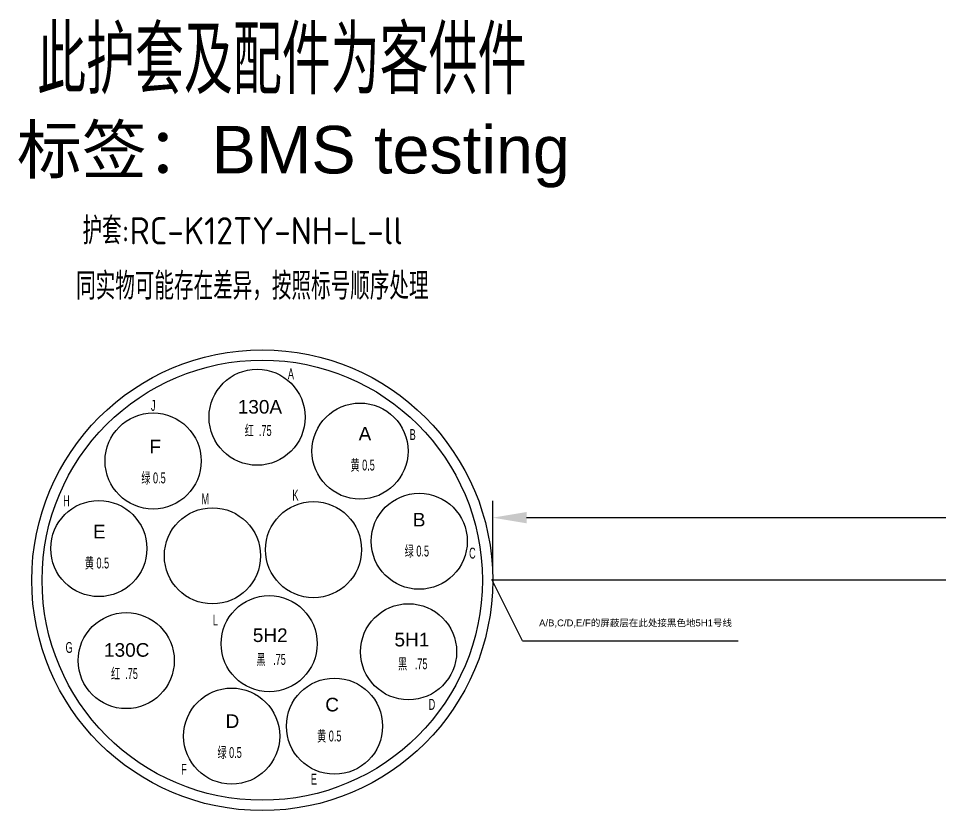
# Model space of a CAD drawing. Header units: millimetres. Extents: x 1762 to 3573, y 2019 to 2959.
# Drawn here: x 2886.8 to 2954.5, y 2703.7 to 2762 of the extents above; entities that cross this region are included whole.
import ezdxf

# ---------------------------------------------------------------- set-up
doc = ezdxf.new("R2010")
doc.units = ezdxf.units.MM
doc.layers.add('AM60', color=3, linetype='Continuous', lineweight=25)
doc.layers.add('线色线径', color=1, linetype='Continuous')
doc.styles.get("Standard").update_dxf_attribs({"font": 'arial.ttf'})
doc.dimstyles.new('ISO-25', dxfattribs={"dimtxt": 2.5, "dimasz": 2.5, "dimexe": 1.25, "dimexo": 0.625, "dimtad": 1, "dimtxsty": 'Standard', "dimcen": 2.5, "dimadec": 0, "dimazin": 0, "dimtfac": 1, "dimtmove": 0, "dimatfit": 3, "dimfxl": 1, "dimarcsym": 0})

# ---------------------------------------------------------------- blocks, each defined once
blk = doc.blocks.new('A$C79223c03')
at = {"color": 3}
for centre, radius in [((16.95, 16.95), 16.95), ((16.95, 16.95), 16.192), ((16.573, 28.94), 3.534), ((24.142, 26.45), 3.534), ((8.926, 25.722), 3.534), ((28.499, 19.815), 3.534), ((4.932, 19.278), 3.534), ((20.724, 19.195), 3.534), ((13.29, 18.742), 3.534), ((17.46, 12.28), 3.534), ((27.714, 11.685), 3.534), ((6.95, 11.034), 3.534), ((22.267, 6.211), 3.534), ((14.703, 5.48), 3.534)]:
    blk.add_circle(centre, radius, dxfattribs=at)
at = {"layer": '线色线径', "lineweight": 5, "width": 0.6}
for s, p in [('A', (18.836, 31.735)), ('J', (8.767, 29.408)), ('B', (27.794, 27.266)), ('H', (2.31, 22.396)), ('M', (12.48, 22.529)), ('K', (19.171, 22.813)), ('C', (32.167, 18.543)), ('L', (13.314, 13.625)), ('G', (2.487, 11.601)), ('D', (29.191, 7.412)), ('F', (10.99, 2.636)), ('E', (20.526, 1.907))]:
    blk.add_text(s, height=0.8, dxfattribs=at).set_placement(p)
blk = doc.blocks.new('*D297')
at = {"color": 0, "lineweight": -2, "transparency": 16777216}
for p, q in [((2921.648, 2721.295), (2921.648, 2726.52)), ((2997.673, 2721.295), (2997.673, 2726.52)), ((2995.173, 2725.27), (2924.148, 2725.27))]:
    blk.add_line(p, q, dxfattribs=at)
at = {"color": 0, "transparency": 16777216}
for points in [[(2924.148, 2725.687), (2924.148, 2724.854), (2921.648, 2725.27)], [(2995.173, 2725.687), (2995.173, 2724.854), (2997.673, 2725.27)]]:
    blk.add_solid(points, dxfattribs=at)
at = {"layer": 'Defpoints', "color": 0, "transparency": 16777216}
for p in [(2921.648, 2725.27), (2921.648, 2720.67), (2997.673, 2720.67)]:
    blk.add_point(p, dxfattribs=at)
at = {"color": 3, "transparency": 16777216, "insert": (2959.66, 2727.173), "char_height": 2.5, "attachment_point": 5}
blk.add_mtext('300', dxfattribs=at)

msp = doc.modelspace()

# ---------------------------------------------------------------- linework, layer by layer
at = {"color": 1}
for q in [(2921.588, 2720.726), (2939.696, 2716.221)]:
    msp.add_line((2923.838, 2716.221), q, dxfattribs=at)
msp.add_line((2997.673, 2720.67), (2921.648, 2720.67))

# ---------------------------------------------------------------- block references
at = {"color": 6}
msp.add_blockref('A$C79223c03', (2887.748, 2703.72), dxfattribs=at)

# ---------------------------------------------------------------- texts
at = {"layer": 'AM60', "lineweight": 5}
for s, height, p in [('130A', 1, (2902.897, 2732.926)), ('A', 1, (2911.789, 2730.95)), ('F', 1, (2896.408, 2730.003)), ('B', 1, (2915.776, 2724.624)), ('E', 1, (2892.25, 2723.746)), ('A/B,C/D,E/F的屏蔽层在此处接黑色地5H1号线', 0.5, (2925.063, 2717.28)), ('5H2', 1, (2904.007, 2716.123)), ('5H1', 1, (2914.426, 2715.798)), ('130C', 1, (2893.061, 2715.039)), ('C', 1, (2909.335, 2711.017)), ('D', 1, (2902.005, 2709.801))]:
    msp.add_text(s, height=height, dxfattribs=at).set_placement(p)
at = {"layer": 'AM60', "color": 32, "true_color": 0xcd6928, "insert": (2888.141, 2761.428), "char_height": 5, "attachment_point": 1}
msp.add_mtext_dynamic_manual_height_columns('{\\Fisocp,gbcbig|c134;\\C3;此护套及配件为客供件}', width=36.31, gutter_width=12.5, heights=[0], dxfattribs=at)
at = {"layer": 'AM60', "attachment_point": 1}
for s, width, insert, char_height in [('{\\fSimSun|b0|i0|c134|p2;\\C3;标签：\\fArial|b0|i0|c0|p34;BMS testing}', 59.67752, (2886.653, 2754.096), 3.5), ('{\\Fisocp,gbcbig|c134;\\C3;护套:RC-K12TY-NH-L-ll}', 36.31, (2891.479, 2747.378), 2), ('{\\Fisocp,gbcbig|c134;\\C3;同实物可能存在差异，按照标号顺序处理}', 36.31, (2891.009, 2743.311), 2)]:
    msp.add_mtext_dynamic_manual_height_columns(s, width=width, gutter_width=12.5, heights=[0], dxfattribs=dict(at, insert=insert, char_height=char_height))
at = {"layer": '线色线径', "lineweight": 5, "width": 0.6}
for s, p in [('红  .75', (2903.414, 2731.285)), ('黄 0.5', (2911.189, 2728.741)), ('绿 0.5', (2895.808, 2727.794)), ('绿 0.5', (2915.176, 2722.414)), ('黄 0.5', (2891.649, 2721.536)), ('黑   .75', (2904.272, 2714.442)), ('黑   .75', (2914.691, 2714.117)), ('红  .75', (2893.578, 2713.399)), ('黄 0.5', (2908.734, 2708.807)), ('绿 0.5', (2901.405, 2707.592))]:
    msp.add_text(s, height=0.8, dxfattribs=at).set_placement(p)

# ---------------------------------------------------------------- dimensions: what is measured, and where the dimension line sits
at = {"color": 1}
dim = msp.add_linear_dim(base=(2921.648, 2725.27), p1=(2997.673, 2720.67), p2=(2921.648, 2720.67), text='300', dimstyle='ISO-25', override={"dimclrt": 3}, dxfattribs=at)
dim.commit()
dim.dimension.update_dxf_attribs({"geometry": '*D297', "text_midpoint": (2959.66, 2727.173)})

doc.saveas('drawing.dxf')
